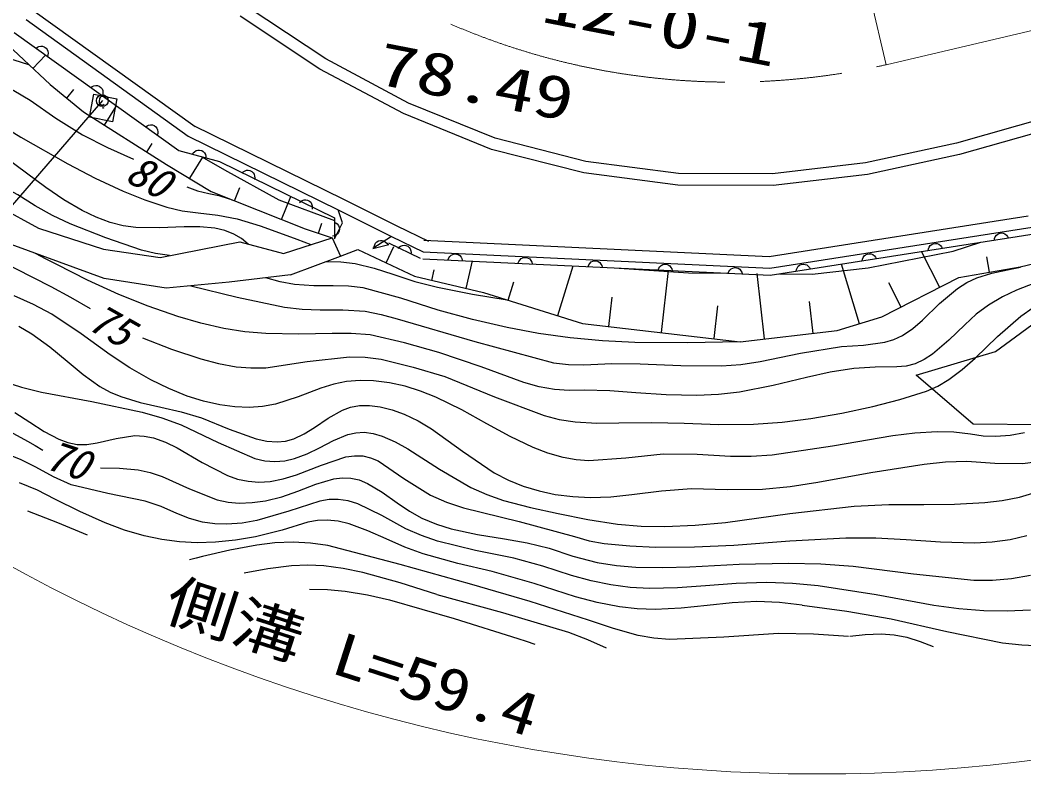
# Model space of a CAD drawing. Units: millimetres, scale not verified. Extents: x 40000 to 680000, y 20000 to 380000.
# Drawn here: x 92223 to 134937, y 251299 to 283363 of the extents above; entities that cross this region are included whole.
import ezdxf
from ezdxf.enums import TextEntityAlignment as Align

# ---------------------------------------------------------------- set-up
doc = ezdxf.new("R2010")
doc.units = ezdxf.units.MM
doc.header["$LTSCALE"] = 1000
doc.linetypes.add('CHAIN', pattern=[18.5, 12, -1.5, 3.5, -1.5])
for name, color, linetype, lineweight in [('M-BGD', 7, 'Continuous', 25), ('M-BGD-HTXT', 7, 'Continuous', 13), ('M-BMK', 2, 'CHAIN', 13), ('M-STR-STRC', 7, 'Continuous', 25)]:
    doc.layers.add(name, color=color, linetype=linetype, lineweight=lineweight)
doc.styles.add('ＭＳ ゴシック', font='')
doc.styles.get('ＭＳ ゴシック').set_extended_font_data('MS Gothic')

# ---------------------------------------------------------------- blocks, each defined once
blk = doc.blocks.new('BUHIN19')
at = {"color": 7, "linetype": 'Continuous', "lineweight": 25}
blk.add_lwpolyline([(-45, 156), (-70, 159), (-94, 153), (-118, 140), (-140, 119), (-165, 78), (-178, 41), (-176, -8), (-158, -46), (-120, -81), (-16, -144), (35, -163), (71, -163), (112, -145), (144, -112), (169, -71), (184, -38), (184, -17), (179, 7), (168, 22)], dxfattribs=at)
blk.add_circle((0, 0), 249, dxfattribs=at)
blk = doc.blocks.new('BUHIN41')
at = {"color": 7, "linetype": 'Continuous', "lineweight": 25}
blk.add_lwpolyline([(-248, -169), (-267, -98), (-270, -30), (-260, 57), (-226, 124), (-179, 181), (-103, 233), (-33, 256), (42, 263), (128, 241), (190, 213), (248, 169)], dxfattribs=at)
blk = doc.blocks.new('BUHIN43')
at = {"color": 7, "linetype": 'Continuous', "lineweight": 25}
blk.add_lwpolyline([(-221, -203), (-250, -136), (-263, -69), (-266, 18), (-242, 89), (-204, 153), (-136, 216), (-70, 248), (3, 266), (91, 257), (157, 239), (221, 203)], dxfattribs=at)
blk = doc.blocks.new('BUHIN49')
at = {"color": 7, "linetype": 'Continuous', "lineweight": 25}
blk.add_lwpolyline([(-58, -294), (-121, -257), (-172, -211), (-225, -142), (-248, -70), (-255, 3), (-237, 94), (-202, 159), (-154, 217), (-78, 262), (-14, 286), (58, 294)], dxfattribs=at)
blk = doc.blocks.new('BUHIN50')
at = {"color": 7, "linetype": 'Continuous', "lineweight": 25}
blk.add_lwpolyline([(-117, -276), (-171, -227), (-211, -171), (-249, -93), (-257, -18), (-249, 55), (-213, 140), (-166, 197), (-107, 244), (-23, 272), (45, 282), (117, 276)], dxfattribs=at)

msp = doc.modelspace()

# ---------------------------------------------------------------- linework, layer by layer
at = {"layer": 'M-BGD'}
for p, q in [((92769, 283790), (99672, 278833)), ((105230, 281708), (101892, 283921)), ((93500, 280617), (90585, 283343)), ((92478, 283383), (99380, 278427)), ((104974, 281278), (101583, 283526)), ((91978, 282830), (98982, 277813)), ((92771, 281298), (93311, 281875)), ((108751, 279836), (105230, 281708)), ((108539, 279383), (104974, 281278)), ((93500, 280617), (94915, 279464)), ((94208, 280040), (94515, 280417)), ((140689, 280589), (132075, 278126)), ((112435, 278340), (108751, 279836)), ((140815, 280105), (132196, 277640)), ((94915, 279464), (98460, 277223)), ((95821, 278899), (96329, 279713)), ((112278, 277864), (108539, 279383)), ((99600, 278876), (105982, 275741)), ((97632, 277769), (97850, 278118)), ((99380, 278427), (105761, 275293)), ((116302, 277351), (112435, 278340)), ((132075, 278126), (128197, 277292)), ((98982, 277813), (100706, 277349)), ((116208, 276859), (112278, 277864)), ((98460, 277223), (100348, 276073)), ((99443, 276638), (100004, 277538)), ((99959, 277550), (100925, 277000)), ((100706, 277349), (105604, 274949)), ((120240, 276840), (116302, 277351)), ((128197, 277292), (124244, 276828)), ((132196, 277640), (128278, 276798)), ((100925, 277000), (103230, 275720)), ((120207, 276340), (116208, 276859)), ((124244, 276828), (120240, 276840)), ((128278, 276798), (124272, 276328)), ((100348, 276073), (104351, 274482)), ((101349, 275675), (101575, 276244)), ((124272, 276328), (120207, 276340)), ((103230, 275720), (105603, 274833)), ((103350, 274880), (103740, 275862)), ((105984, 275740), (108255, 274607)), ((91334, 275424), (93003, 274510)), ((105761, 275293), (108032, 274160)), ((105940, 274745), (105761, 275293)), ((95808, 272367), (89191, 274788)), ((104927, 274294), (105066, 274719)), ((105604, 274949), (105600, 274063)), ((105600, 274063), (105940, 274745)), ((124096, 273311), (135121, 275041)), ((93003, 274510), (95772, 273620)), ((104351, 274482), (105504, 274107)), ((108250, 274610), (109597, 273956)), ((124123, 272810), (135283, 274560)), ((124139, 272509), (135379, 274272)), ((98187, 273271), (101568, 273937)), ((101568, 273937), (103427, 273433)), ((103427, 273433), (105504, 274107)), ((105504, 274107), (105864, 273327)), ((108032, 274160), (107234, 273650)), ((107234, 273650), (107916, 273824)), ((107901, 273890), (109248, 273237)), ((108032, 274160), (109379, 273506)), ((109402, 274006), (124096, 273311)), ((131922, 273540), (133100, 273914)), ((95772, 273620), (98187, 273271)), ((105864, 273327), (106594, 273598)), ((106594, 273598), (109009, 272464)), ((107802, 273031), (108130, 273730)), ((109379, 273506), (124123, 272810)), ((128303, 272823), (131922, 273540)), ((131354, 271989), (130575, 273518)), ((134779, 272863), (137216, 273449)), ((103735, 272532), (105864, 273327)), ((109364, 273207), (124139, 272509)), ((111203, 271948), (111480, 273124)), ((127945, 270447), (127173, 272985)), ((133477, 272635), (133363, 273286)), ((103735, 272532), (101119, 272219)), ((109740, 272292), (109847, 272746)), ((115098, 270792), (115757, 272910)), ((117501, 272822), (120666, 272614)), ((119511, 270073), (119819, 272713)), ((120666, 272614), (122293, 272596)), ((123902, 269801), (123581, 272581)), ((124535, 272571), (125930, 272555)), ((125930, 272555), (128303, 272823)), ((132174, 272407), (134779, 272863)), ((98444, 271959), (95808, 272367)), ((101119, 272219), (98444, 271959)), ((109009, 272464), (111935, 271776)), ((112989, 271448), (113234, 272236)), ((128894, 270735), (132174, 272407)), ((129714, 271153), (129188, 272186)), ((111935, 271776), (116152, 270464)), ((117272, 270334), (117417, 271577)), ((125965, 270039), (125809, 271393)), ((121751, 269813), (121913, 271209)), ((133727, 269263), (136143, 271052)), ((116152, 270464), (122870, 269682)), ((126996, 270158), (128894, 270735)), ((122870, 269682), (126996, 270158)), ((130356, 268264), (133727, 269263)), ((132773, 266171), (130356, 268264)), ((135689, 266154), (132773, 266171))]:
    msp.add_line(p, q, dxfattribs=at)
for points in [[(85151, 290232), (85509, 289087), (85921, 287971), (86224, 287314), (86584, 286677), (87040, 286014), (87555, 285373), (88990, 283845), (90441, 282389), (90876, 282119), (91357, 281894), (91963, 281670), (92587, 281471)], [(84134, 288275), (85084, 286867), (86084, 285495), (86777, 284643), (87514, 283833), (88647, 282641), (89818, 281497), (90511, 281089), (91245, 280727), (91959, 280368), (92648, 279954), (93748, 279188), (94875, 278476), (95945, 277938), (97045, 277448)], [(90306, 279568), (92262, 278379), (94250, 277242), (95413, 276639), (96612, 276086), (97531, 275717), (98467, 275406), (99125, 275253), (99806, 275158), (100640, 275060), (101462, 274904), (102440, 274613), (103411, 274261), (104000, 274039), (104597, 273812)], [(101932, 273838), (101649, 274073), (101323, 274263), (100934, 274411), (100510, 274506), (99878, 274564), (99212, 274564), (98160, 274523), (97147, 274543), (96603, 274618), (96062, 274755), (95461, 274976), (94866, 275261), (94086, 275719), (93320, 276238), (91668, 277461), (90062, 278680)], [(99554, 277659), (99595, 277719), (99645, 277766), (99718, 277815), (99791, 277833), (99864, 277835), (99954, 277811), (100017, 277772), (100071, 277720), (100110, 277641), (100130, 277575), (100134, 277503)], [(98579, 273348), (97979, 273430), (97390, 273572), (95870, 274106), (94361, 274701), (93602, 275053), (92862, 275463), (92122, 275928), (91350, 276340), (90521, 276683), (89656, 276975), (89231, 277105), (88806, 277232)], [(99315, 276268), (99775, 276096), (100248, 275983), (100685, 275903), (101124, 275761), (101171, 275744), (101228, 275723)], [(86111, 275300), (88319, 274432), (90510, 273506), (92033, 272797), (93530, 272034), (94371, 271571), (95202, 271089)], [(105594, 274767), (105659, 274734), (105712, 274690), (105770, 274625), (105797, 274555), (105808, 274482), (105795, 274390), (105765, 274323), (105721, 274262), (105647, 274213), (105584, 274185), (105513, 274172)], [(107284, 273663), (107290, 273736), (107311, 273801), (107350, 273879), (107405, 273931), (107468, 273968), (107558, 273992), (107631, 273989), (107704, 273970), (107777, 273921), (107827, 273873), (107866, 273812)], [(135647, 272267), (134621, 271876), (134019, 271585), (133433, 271236), (132911, 270848), (132416, 270405), (131742, 269748), (131044, 269150), (130686, 268920), (130306, 268747), (129928, 268649), (129528, 268610), (128610, 268607), (127702, 268542), (126691, 268382), (125682, 268160), (124263, 267817), (122839, 267535), (121940, 267438), (121022, 267399), (119721, 267420), (118418, 267502), (117323, 267594), (116220, 267626), (115586, 267605), (114956, 267645), (114305, 267761), (113652, 267941), (111848, 268613), (110035, 269223), (108583, 269629), (107122, 269975), (106318, 270034), (105496, 270034), (104090, 270002), (102683, 270030), (101782, 270108), (100886, 270247), (99911, 270469), (98939, 270752), (97670, 271195), (96428, 271692), (95095, 272299), (93786, 272960), (93335, 273197), (92876, 273439)], [(108307, 273652), (108357, 273705), (108414, 273744), (108492, 273781), (108567, 273788), (108640, 273778), (108725, 273741), (108781, 273693), (108827, 273634), (108854, 273550), (108863, 273482), (108856, 273409)], [(105256, 273100), (105876, 273084), (106485, 273008), (107287, 272812), (108089, 272553), (109026, 272247), (109986, 271997), (111467, 271709), (112947, 271461)], [(99486, 272061), (101464, 271582), (103469, 271159), (104223, 271072), (104993, 271045), (105956, 271043), (106909, 270981), (107590, 270847), (108272, 270651), (111579, 269693), (114922, 268789), (115562, 268717), (116218, 268705), (117408, 268755), (118612, 268746), (120344, 268668), (122068, 268650), (122896, 268719), (123717, 268847), (125428, 269190), (127170, 269476), (128110, 269539), (129018, 269661), (129405, 269778), (129768, 269952), (130204, 270246), (130623, 270603), (131348, 271302), (132105, 271947), (132509, 272198), (132939, 272394), (133574, 272598), (134237, 272746), (134508, 272797), (134790, 272848)], [(79377, 272511), (81409, 271382), (83427, 270192), (84659, 269400), (85867, 268550), (86836, 267817), (87837, 267135), (88327, 266876), (88840, 266672), (90083, 266386), (91315, 266041), (91938, 265779), (92545, 265458), (92872, 265267), (93198, 265070)], [(122870, 269681), (120626, 269638), (118385, 269655), (117009, 269721), (115627, 269848), (114282, 270038), (112947, 270287), (111479, 270626), (110017, 271026), (108431, 271529), (106825, 271975), (106195, 272046), (105547, 272059), (104725, 272054), (103902, 272111), (103286, 272236), (102677, 272405)], [(134964, 265807), (134358, 265697), (133739, 265648), (133203, 265670), (132661, 265753), (131958, 265829), (131240, 265845), (130300, 265793), (129359, 265680), (126785, 265238), (124219, 264859), (123337, 264802), (122454, 264805), (121030, 264882), (119587, 264899), (117994, 264728), (116429, 264620), (115879, 264656), (115329, 264753), (114686, 264935), (114054, 265177), (113070, 265650), (112084, 266191), (111013, 266786), (109913, 267328), (109265, 267586), (108602, 267786), (107944, 267929), (107262, 268015), (106688, 268030), (106117, 267986), (105568, 267876), (105025, 267705), (104060, 267332), (103090, 267022), (102536, 266924), (101975, 266886), (101358, 266908), (100728, 266993), (100029, 267152), (99335, 267373), (98554, 267689), (97784, 268067), (96900, 268577), (96060, 269130), (94824, 270023), (93573, 270853), (92788, 271267), (91970, 271631)], [(97438, 269846), (98673, 269366), (99910, 268950), (100665, 268755), (101423, 268621), (102046, 268568), (102681, 268574), (104444, 268834), (106238, 269036), (106911, 269020), (107588, 268943), (108944, 268605), (110291, 268206), (112403, 267340), (114518, 266538), (115168, 266376), (115838, 266271), (116758, 266221), (117700, 266231), (119089, 266253), (120479, 266216), (121955, 266162), (123432, 266170), (124644, 266259), (125863, 266410), (127185, 266637), (128501, 266925), (129654, 267223), (130787, 267578), (131276, 267796), (131743, 268071), (132313, 268500), (132861, 268988), (133812, 269901), (134800, 270764), (135325, 271141)], [(92171, 270338), (92727, 270017), (93487, 269463), (94225, 268849), (94903, 268292), (95616, 267784), (96052, 267538), (96506, 267349), (97338, 267099), (98216, 266899), (99076, 266705), (99942, 266446), (101117, 265962), (102270, 265552), (102721, 265459), (103163, 265427), (103522, 265459), (103872, 265551), (104315, 265761), (104749, 266036), (105329, 266431), (105937, 266771), (106289, 266895), (106667, 266963), (107095, 266972), (107540, 266919), (108054, 266792), (108564, 266602), (109164, 266315), (109725, 265981), (111044, 265022), (112401, 264109), (113004, 263799), (113631, 263545), (114307, 263337), (114998, 263189), (115736, 263094), (116476, 263059), (117361, 263089), (118256, 263180), (119520, 263339), (120787, 263438), (122303, 263395), (123817, 263412), (124989, 263527), (126168, 263703), (128430, 264122), (130692, 264480), (131596, 264574), (132512, 264607), (133703, 264522), (134883, 264497), (135434, 264579)], [(91450, 268016), (92277, 267751), (93139, 267540), (95279, 267139), (97411, 266679), (98254, 266445), (99081, 266152), (100645, 265399), (102212, 264711), (102631, 264623), (103069, 264594), (103483, 264620), (103905, 264709), (104441, 264911), (104962, 265172), (105565, 265487), (106166, 265734), (106506, 265813), (106861, 265833), (107240, 265784), (107631, 265672), (108180, 265431), (108723, 265126), (110063, 264266), (111396, 263481), (112077, 263181), (112792, 262932), (113948, 262625), (115124, 262374), (116381, 262115), (117640, 261917), (118646, 261842), (119658, 261828), (120953, 261879), (122245, 261991), (124981, 262370), (127718, 262688), (129190, 262754), (130677, 262760), (131979, 262770), (133273, 262840), (134012, 262929), (134744, 263077), (135602, 263327)], [(92005, 266678), (92645, 266261), (93251, 265868), (93873, 265536), (94258, 265394), (94654, 265312), (95065, 265315), (95498, 265380), (96307, 265566), (97112, 265689), (97508, 265668), (97894, 265588), (98404, 265406), (98905, 265162), (99970, 264543), (101047, 263986), (101477, 263836), (101926, 263746), (102384, 263714), (102860, 263744), (103419, 263848), (103980, 264015), (105050, 264438), (106089, 264785), (106452, 264835), (106806, 264825), (107134, 264748), (107454, 264611), (108547, 263863), (109680, 263162), (110370, 262861), (111088, 262613), (113459, 262033), (115814, 261394), (116436, 261219), (117072, 261101), (118165, 260996), (119266, 260950), (120925, 260957), (122593, 261024), (124974, 261212), (127356, 261341), (128631, 261337), (129922, 261273), (131384, 261172), (132832, 261132), (133591, 261169), (134349, 261266), (135058, 261437)], [(135218, 258263), (134231, 258222), (133233, 258240), (132168, 258324), (131102, 258467), (128648, 258914), (126178, 259302), (125093, 259399), (123996, 259436), (122698, 259398), (121389, 259299), (120202, 259213), (119004, 259186), (118187, 259230), (117364, 259335), (116521, 259505), (115693, 259733), (114468, 260132), (113231, 260472), (111605, 260805), (109985, 261200), (109306, 261433), (108636, 261728), (107609, 262292), (106588, 262785), (106181, 262912), (105762, 262978), (105376, 262973), (104978, 262906), (103661, 262468), (102300, 262080), (101666, 261969), (101026, 261919), (100503, 261934), (99980, 262009), (99432, 262165), (98895, 262381), (98228, 262668), (97541, 262898), (95956, 263221), (94402, 263599), (93643, 263939), (92896, 264341), (92263, 264657), (91596, 264923)], [(95645, 264323), (96453, 264308), (97248, 264234), (97761, 264123), (98271, 263951), (99431, 263426), (100606, 262961), (101073, 262861), (101550, 262820), (102103, 262839), (102663, 262920), (103355, 263091), (104043, 263324), (104811, 263620), (105570, 263849), (105935, 263898), (106292, 263885), (106651, 263802), (107002, 263657), (107634, 263280), (108273, 262827), (108791, 262473), (109324, 262182), (109939, 261926), (110569, 261729), (111691, 261483), (112839, 261293), (113796, 261123), (114738, 260895), (115745, 260568), (116776, 260297), (117594, 260167), (118430, 260095), (119577, 260072), (120724, 260109), (122820, 260219), (124919, 260269), (126296, 260231), (127672, 260133), (130238, 259803), (132801, 259535), (133606, 259546), (134412, 259618), (135223, 259751)], [(125503, 258477), (124539, 258584), (123574, 258631), (122518, 258581), (121452, 258469), (120346, 258351), (119240, 258294), (118483, 258322), (117728, 258411), (116783, 258594), (115853, 258836), (114093, 259400), (112317, 259905), (110850, 260248), (109380, 260655), (108589, 260942), (107802, 261292), (107017, 261643), (106222, 261933), (105753, 262045), (105284, 262095), (104882, 262079), (104472, 262001), (103374, 261667), (102239, 261385), (101392, 261238), (100532, 261150), (99764, 261130), (99000, 261171), (98251, 261267), (97502, 261425), (96666, 261671), (95843, 261976), (94761, 262456), (93702, 262992), (92966, 263363), (92204, 263679)], [(95087, 261460), (93835, 261985), (92558, 262470)], [(127466, 257149), (125984, 257237), (124497, 257265), (122173, 257111), (119855, 257017), (119186, 257073), (118525, 257189), (117468, 257484), (116411, 257841), (113933, 258626), (111439, 259353), (108394, 260211), (105317, 261014), (104583, 261114), (103847, 261153), (103070, 261124), (102291, 261035), (101146, 260820), (99990, 260542), (99714, 260471), (99437, 260399)], [(109953, 258927), (108400, 259423), (106801, 259870), (105974, 260040), (105145, 260150), (104463, 260183), (103771, 260156), (102772, 260024), (101764, 259832)], [(104531, 259157), (105298, 259147), (106061, 259078), (107005, 258919), (107943, 258701), (110695, 257905), (113404, 257059), (113764, 256939), (114124, 256818)], [(109953, 258927), (112754, 258161), (115555, 257332), (116366, 257022), (117167, 256667)], [(125503, 258477), (127401, 258217), (129291, 257897), (131657, 257355), (134030, 256874), (134852, 256784), (135681, 256754)], [(127524, 257154), (128181, 257232), (128863, 257252), (129412, 257211), (129961, 257110), (130522, 256936), (131073, 256723)]]:
    msp.add_lwpolyline(points, dxfattribs=at)
msp.add_lwpolyline([(95171, 279230), (95362, 280211), (96344, 280020), (96152, 279038)], close=True, dxfattribs=at)
msp.add_circle((95757, 279625), 15, dxfattribs=at)
at = {"layer": 'M-BGD-HTXT'}
msp.add_line((129071, 281464), (122304, 310364), dxfattribs=at)
msp.add_arc((126184, 322505), 71206, 216.21747, 278.90491, dxfattribs=at)
at = {"layer": 'M-BMK'}
msp.add_line((129071, 281464), (148744, 286070), dxfattribs=at)
msp.add_arc((122458, 310726), 30000, 211.2814, 282.7357, dxfattribs=at)
at = {"layer": 'M-STR-STRC'}
msp.add_line((95725, 279936), (80628, 262491), dxfattribs=at)

# ---------------------------------------------------------------- block references
at = {"layer": 'M-BGD', "rotation": 290.11846}
for name, p in [('BUHIN41', (93145, 281994)), ('BUHIN41', (95480, 280321)), ('BUHIN19', (95725, 279936)), ('BUHIN41', (97815, 278649)), ('BUHIN43', (101930, 276720)), ('BUHIN43', (104379, 275462)), ('BUHIN49', (133974, 274052)), ('BUHIN49', (131164, 273611)), ('BUHIN50', (110737, 273164)), ('BUHIN49', (128354, 273170)), ('BUHIN50', (113715, 273018)), ('BUHIN50', (116693, 272873)), ('BUHIN50', (119672, 272727)), ('BUHIN49', (125544, 272729)), ('BUHIN50', (122650, 272581))]:
    msp.add_blockref(name, p, dxfattribs=at)

# ---------------------------------------------------------------- texts
at = {"layer": 'M-BGD-HTXT', "style": 'ＭＳ ゴシック'}
for s, rotation, width, p in [('150-12-0-1', 349, 1.35, (107629, 284043)), ('78.49', 349, 1.35, (107215, 280117)), ('側溝 L=59.4', 342.1, 1.2, (98067, 257398))]:
    msp.add_text(s, height=1833, rotation=rotation, dxfattribs=dict(at, width=width)).set_placement(p, align=Align.BOTTOM_LEFT)
at = {"layer": 'M-BGD-HTXT', "style": 'ＭＳ ゴシック', "oblique": 15}
for s, rotation, p in [('80', 331.6, (96427, 276208)), ('75', 330.6, (94814, 269920)), ('70', 341.7, (93095, 263932))]:
    msp.add_text(s, height=1320, rotation=rotation, dxfattribs=at).set_placement(p, align=Align.BOTTOM_LEFT)

doc.saveas('drawing.dxf')
